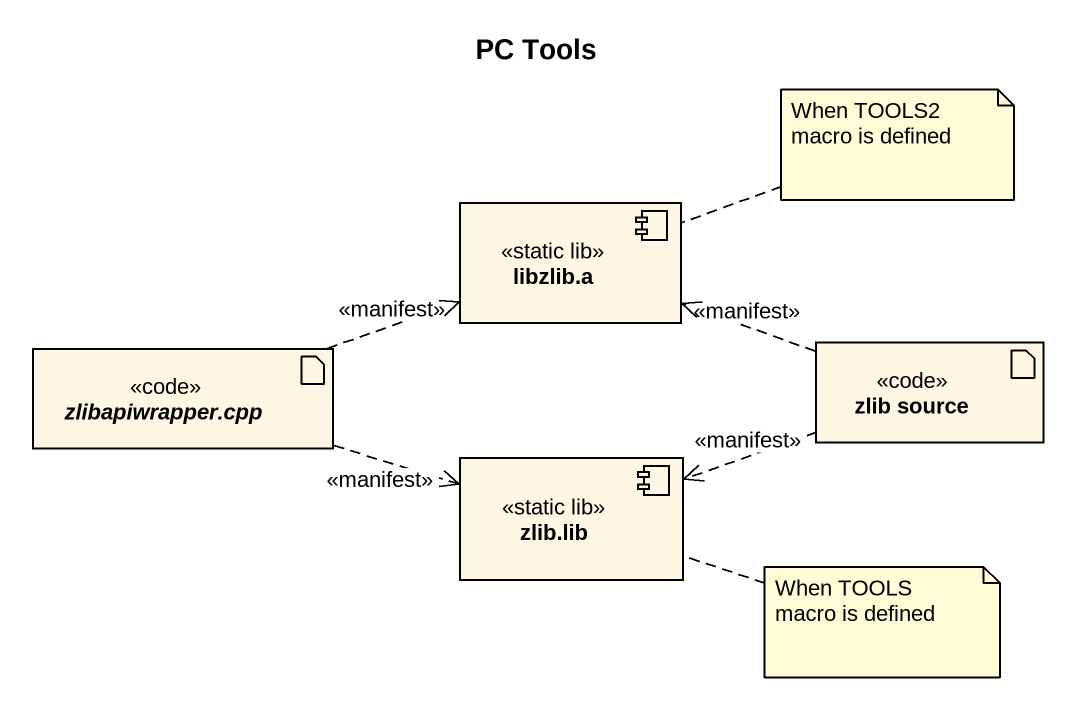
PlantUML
@startuml
title PC Tools
component "libzlib.a" as libzlib_a <<static lib>>
artifact "zlibapiwrapper.cpp" as zlibapiwrapper_cpp <<code>>
artifact "zlib source" as zlib_source <<code>>
component "zlib.lib" as zlib_lib <<static lib>>
zlibapiwrapper_cpp .right.> libzlib_a : <<manifest>>
zlibapiwrapper_cpp .right.> zlib_lib : <<manifest>>
zlib_source .left.> libzlib_a : <<manifest>>
zlib_source .left.> zlib_lib : <<manifest>>
note right of libzlib_a : When TOOLS2 macro is defined
note right of zlib_lib : When TOOLS macro is defined
@enduml
